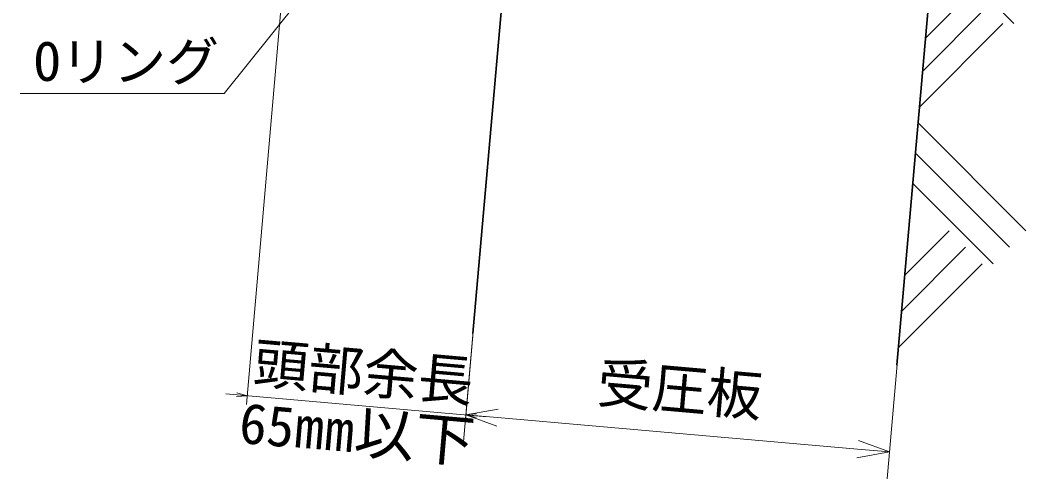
# Model space of a CAD drawing. Units: millimetres at full size, sheet at 1:2.5; details may follow other scales. Extents: x 9811 to 11491, y -1826 to -623.
# Drawn here: x 10098.5 to 10382.3, y -1203.4 to -1074.1 of the extents above; entities that cross this region are included whole.
import ezdxf
from ezdxf.enums import TextEntityAlignment as Align

# ---------------------------------------------------------------- set-up
doc = ezdxf.new("R2010")
doc.units = ezdxf.units.MM
doc.header["$LTSCALE"] = 2.5
for name, color, linetype, lineweight in [('1外形線', 7, 'Continuous', 35), ('2細い実線', 3, 'Continuous', 20), ('6寸法線', 4, 'Continuous', 13), ('寸法線', 4, 'Continuous', 13), ('枠', 7, 'Continuous', 13)]:
    doc.layers.add(name, color=color, linetype=linetype, lineweight=lineweight)
doc.styles.add('ＭＳ ゴシック', font='')
doc.styles.add('ＭＳ Ｐゴシック', font='')
doc.styles.get('ＭＳ ゴシック').set_extended_font_data('MS Gothic')
doc.styles.get('ＭＳ Ｐゴシック').set_extended_font_data('MS PGothic')

# ---------------------------------------------------------------- blocks, each defined once
blk = doc.blocks.new('open_arrow')
at = {"color": 0, "linetype": 'Continuous', "lineweight": -2}
blk.add_lwpolyline([(7.5, 1.25), (0, 0), (7.5, -1.25)], dxfattribs=at)

msp = doc.modelspace()

# ---------------------------------------------------------------- linework, layer by layer
at = {"layer": '1外形線'}
for p, q in [((10226.257, -1162.441), (10238.868, -1018.3)), ((10345.934, -1171.372), (10358.411, -1028.754))]:
    msp.add_line(p, q, dxfattribs=at)
at = {"layer": '2細い実線'}
for p, q in [((10378.95, -1075.075), (10356.426, -1052.551)), ((10354.001, -1079.164), (10366.973, -1066.192)), ((10353.293, -1088.357), (10371.216, -1070.435)), ((10352.404, -1098.527), (10375.856, -1075.075)), ((10382.322, -1133.497), (10351.997, -1103.172)), ((10377.682, -1138.137), (10351.251, -1111.706)), ((10373.042, -1142.778), (10350.504, -1120.24)), ((10348.293, -1145.871), (10360.667, -1133.497)), ((10347.369, -1156.076), (10365.308, -1138.137)), ((10346.479, -1166.247), (10369.948, -1142.778))]:
    msp.add_line(p, q, dxfattribs=at)
at = {"layer": '6寸法線'}
for p, q in [((10229.706, -1123.024), (10223.588, -1192.944)), ((10349.249, -1133.483), (10343.132, -1203.403)), ((10224.252, -1185.353), (10233.428, -1183.735)), ((10233.008, -1188.54), (10224.252, -1185.353)), ((10224.252, -1185.353), (10233.218, -1186.138)), ((10334.83, -1195.028), (10233.218, -1186.138)), ((10335.04, -1192.625), (10343.796, -1195.812)), ((10343.796, -1195.812), (10334.62, -1197.43)), ((10343.796, -1195.812), (10334.83, -1195.028))]:
    msp.add_line(p, q, dxfattribs=at)
at = {"layer": '寸法線'}
for p, q in [((10178.674, -995.589), (10162.324, -1182.485)), ((10240.381, -1000.987), (10224.031, -1187.884)), ((10230.229, -1185.876), (10156.568, -1179.432))]:
    msp.add_line(p, q, dxfattribs=at)
msp.add_lwpolyline([(10213.61, -1023.045), (10211.733, -1025.385), (10156.078, -1094.778), (10098.471, -1094.778)], dxfattribs=at)

# ---------------------------------------------------------------- block references
at = {"layer": '寸法線', "xscale": 0.4, "yscale": 0.4}
for p, rotation in [((10162.545, -1179.955), 175), ((10224.252, -1185.353), 355)]:
    msp.add_blockref('open_arrow', p, dxfattribs=dict(at, rotation=rotation))

# ---------------------------------------------------------------- texts
at = {"layer": '寸法線', "style": 'ＭＳ ゴシック'}
for s, p in [('頭部余長', (10163.647, -1179.653)), ('65', (10159.632, -1196.624))]:
    msp.add_text(s, height=11.39, rotation=355, dxfattribs=at).set_placement(p, align=Align.BOTTOM_LEFT)
at = {"layer": '寸法線', "style": 'ＭＳ Ｐゴシック', "width": 1.05}
msp.add_text('㎜以下', height=11.88, rotation=355, dxfattribs=at).set_placement((10175.113, -1197.978), align=Align.BOTTOM_LEFT)
at = {"layer": '枠', "style": 'ＭＳ ゴシック'}
msp.add_text('Oリング', height=10.94, dxfattribs=at).set_placement((10102.391, -1094.519), align=Align.BOTTOM_LEFT)
msp.add_text('受圧板', height=11.39, rotation=355, dxfattribs=at).set_placement((10260.706, -1185.183), align=Align.BOTTOM_LEFT)

doc.saveas('drawing.dxf')
